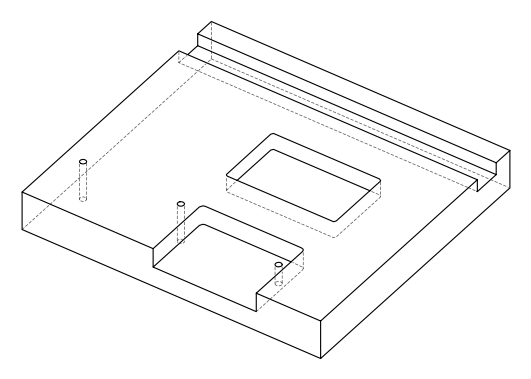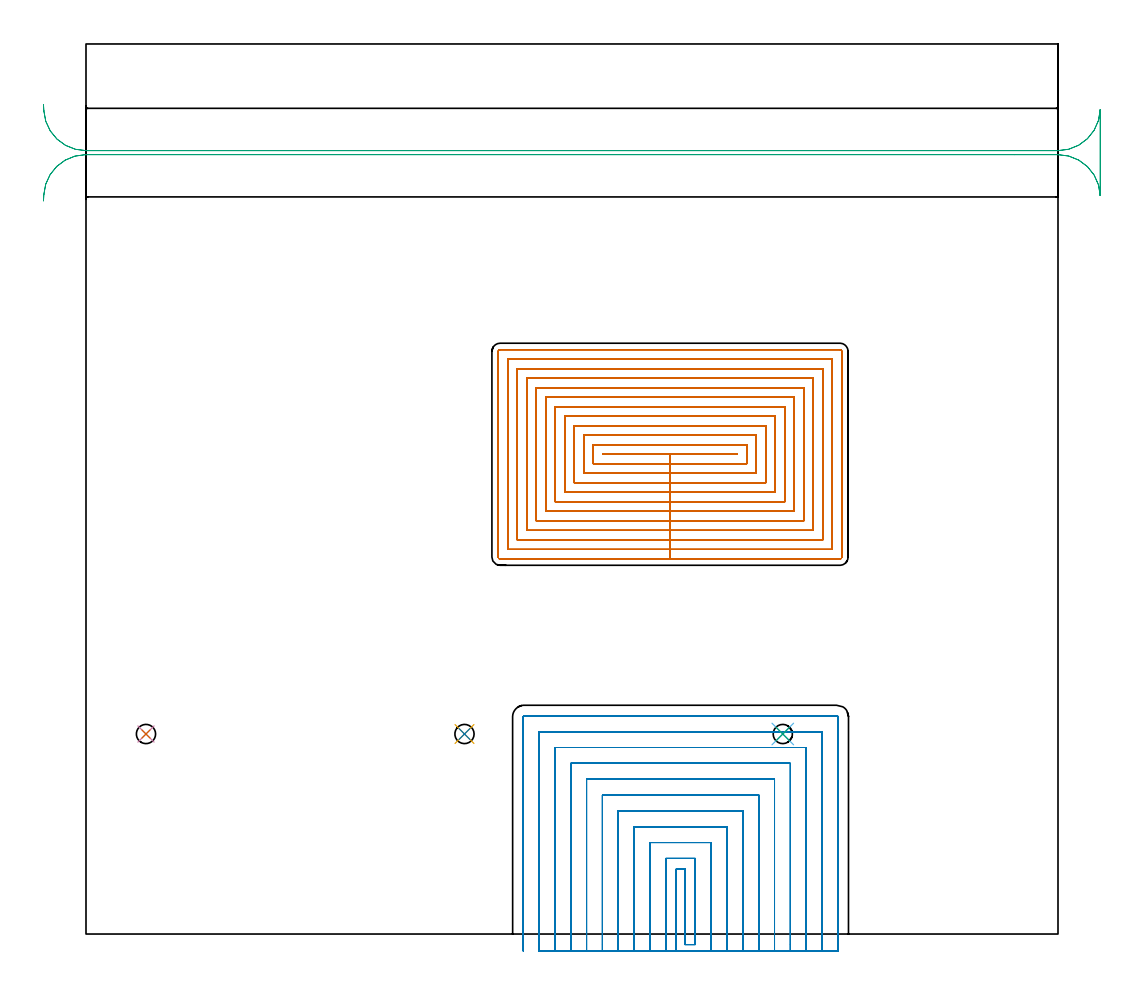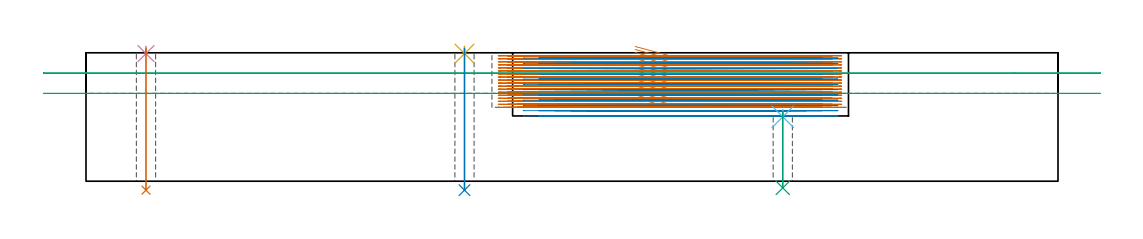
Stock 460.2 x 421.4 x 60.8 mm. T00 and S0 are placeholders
(PLAN: 9 operations, 5 tool changes, 244.5 min)
(1 MILL_RECTANGULAR_POCKET | POCKET_RECTANGULAR_STRAIGHT | NXT0201_008 | Follow Part, ap 1.5, ae 75% | 143.67 min | 456992 mm3)
(2 MILL_SLOT | SLOT_PARTIAL_RECTANGULAR | NXT0201_013 | Follow Part, ap 2.5, ae 75% | 95.44 min | 514566 mm3)
(3 MILL_RECTANGULAR_SLOT | SLOT_RECTANGULAR | UGT0201_019 | Follow Part, ap 10, ae 75% | 4.64 min | 370402 mm3)
(4 SPOT_DRILL | STEP1HOLE | NXT0321_9005460120000 | 0.03 min | 74 mm3)
(5 SPOT_DRILL_1 | STEP1HOLE_1 | NXT0321_9005460120000 | 0.03 min | 121 mm3)
(6 SPOT_DRILL_2 | STEP1HOLE_2 | NXT0321_9005460120000 | 0.03 min | 21 mm3)
(7 DRILL_THROUGH_HOLE_INTO_CENTER | STEP1HOLE | UGT0301_206 | 0.27 min | 3799 mm3)
(8 DRILL_THROUGH_HOLE_INTO_CENTER_1 | STEP1HOLE_1 | UGT0301_206 | 0.27 min | 4008 mm3)
(9 DRILL_THROUGH_HOLE_INTO_CENTER_2 | STEP1HOLE_2 | NXT0301_062 | 0.15 min | 2034 mm3)
(TOOL NXT0201_008 | ENDMILL 6mm [2P460-0600-NA 1630] | D6 FL26 Z6)
(TOOL NXT0201_013 | ENDMILL 10mm | D10 FL30 Z4)
(TOOL UGT0201_019 | End mill 40 mm | D40 FL63 Z6)
(TOOL NXT0321_9005460120000 | NC Spot Drill, 142deg, 12mm, Carbide, Uncoated | D12 PA142 FL30 Z2)
(TOOL UGT0301_206 | Twist Drill 9.1 mm | D9.1 PA118 FL78 Z2)
(TOOL NXT0301_062 | Carbide Drill 9.1mm [860.1-0910-027A1-MM 2214] | D9.1 PA140 FL47 Z2)
(OP 1 MILL_RECTANGULAR_POCKET)
G17 G21 G94 G90
T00 M6
G54
G17 G0 G90 X259.955 Y227.1 S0 M3
G43 Z70.8 H1
Z63.8
G94 G1 X276.5 Z59.367 F250.
X308.3 F500.
Y227.2
X244.7
Y227.1
X276.5
Y222.6
X312.8
Y231.7
X240.2
Y222.6
X276.5
Y218.1
X317.3
Y236.2
X235.7
Y218.1
X276.5
Y213.6
X321.8
Y240.7
X231.2
Y213.6
X276.5
Y209.1
X326.3
Y245.2
X226.7
Y209.1
X276.5
Y204.6
X330.8
Y249.7
X222.2
Y204.6
X276.5
Y200.1
X335.3
Y254.2
X217.7
Y200.1
X276.5
Y195.6
X339.8
Y258.7
X213.2
Y195.6
X276.5
Y191.1
X344.3
Y263.2
X208.7
Y191.1
X276.5
Y186.6
X348.8
Y267.7
X204.2
Y186.6
X276.5
Y182.1
X353.3
Y272.2
X199.7
Y182.1
X276.5
Y177.6
X357.
G3 X357.8 Y178.4 R0.8
G1 Y275.9
G3 X357. Y276.7 R0.8
G1 X196.
G3 X195.2 Y275.9 R0.8
G1 Y178.4
G3 X196. Y177.6 R0.8
G1 X276.5
X277.5
G0 X259.955 Y227.1 Z62.367
G1 X276.5 Z57.933 F250.
X308.3 F500.
Y227.2
X244.7
Y227.1
X276.5
Y222.6
X312.8
Y231.7
X240.2
Y222.6
X276.5
Y218.1
X317.3
Y236.2
X235.7
Y218.1
X276.5
Y213.6
X321.8
Y240.7
X231.2
Y213.6
X276.5
Y209.1
X326.3
Y245.2
X226.7
Y209.1
X276.5
Y204.6
X330.8
Y249.7
X222.2
Y204.6
X276.5
Y200.1
X335.3
Y254.2
X217.7
Y200.1
X276.5
Y195.6
X339.8
Y258.7
X213.2
Y195.6
X276.5
Y191.1
X344.3
Y263.2
X208.7
Y191.1
X276.5
Y186.6
X348.8
Y267.7
X204.2
Y186.6
X276.5
Y182.1
X353.3
Y272.2
X199.7
Y182.1
X276.5
Y177.6
X357.
G3 X357.8 Y178.4 R0.8
G1 Y275.9
G3 X357. Y276.7 R0.8
G1 X196.
G3 X195.2 Y275.9 R0.8
G1 Y178.4
G3 X196. Y177.6 R0.8
G1 X276.5
X277.5
G0 X259.955 Y227.1 Z60.933
G1 X276.5 Z56.5 F250.
X308.3 F500.
Y227.2
X244.7
Y227.1
X276.5
Y222.6
X312.8
Y231.7
X240.2
Y222.6
X276.5
Y218.1
X317.3
Y236.2
X235.7
Y218.1
X276.5
Y213.6
X321.8
Y240.7
X231.2
Y213.6
X276.5
Y209.1
X326.3
Y245.2
X226.7
Y209.1
X276.5
Y204.6
X330.8
Y249.7
X222.2
Y204.6
X276.5
Y200.1
X335.3
Y254.2
X217.7
Y200.1
X276.5
Y195.6
X339.8
Y258.7
X213.2
Y195.6
X276.5
Y191.1
X344.3
Y263.2
X208.7
Y191.1
X276.5
Y186.6
X348.8
Y267.7
X204.2
Y186.6
X276.5
Y182.1
X353.3
Y272.2
X199.7
Y182.1
X276.5
Y177.6
X357.
G3 X357.8 Y178.4 R0.8
G1 Y275.9
G3 X357. Y276.7 R0.8
G1 X196.
G3 X195.2 Y275.9 R0.8
G1 Y178.4
G3 X196. Y177.6 R0.8
G1 X276.5
X277.5
G0 X259.955 Y227.1 Z59.5
G1 X276.5 Z55.067 F250.
X308.3 F500.
Y227.2
X244.7
Y227.1
X276.5
Y222.6
X312.8
Y231.7
X240.2
Y222.6
X276.5
Y218.1
X317.3
Y236.2
X235.7
Y218.1
X276.5
Y213.6
X321.8
Y240.7
X231.2
Y213.6
X276.5
Y209.1
X326.3
Y245.2
X226.7
Y209.1
X276.5
Y204.6
X330.8
Y249.7
X222.2
Y204.6
X276.5
Y200.1
X335.3
Y254.2
X217.7
Y200.1
X276.5
Y195.6
X339.8
Y258.7
X213.2
Y195.6
X276.5
Y191.1
X344.3
Y263.2
X208.7
Y191.1
X276.5
Y186.6
X348.8
Y267.7
X204.2
Y186.6
X276.5
Y182.1
X353.3
Y272.2
X199.7
Y182.1
X276.5
Y177.6
X357.
G3 X357.8 Y178.4 R0.8
G1 Y275.9
G3 X357. Y276.7 R0.8
G1 X196.
G3 X195.2 Y275.9 R0.8
G1 Y178.4
G3 X196. Y177.6 R0.8
G1 X276.5
X277.5
G0 X259.955 Y227.1 Z58.067
G1 X276.5 Z53.633 F250.
X308.3 F500.
Y227.2
X244.7
Y227.1
X276.5
Y222.6
X312.8
Y231.7
X240.2
Y222.6
X276.5
Y218.1
X317.3
Y236.2
X235.7
Y218.1
X276.5
Y213.6
X321.8
Y240.7
X231.2
Y213.6
X276.5
Y209.1
X326.3
Y245.2
X226.7
Y209.1
X276.5
Y204.6
X330.8
Y249.7
X222.2
Y204.6
X276.5
Y200.1
X335.3
Y254.2
X217.7
Y200.1
X276.5
Y195.6
X339.8
Y258.7
X213.2
Y195.6
X276.5
Y191.1
X344.3
Y263.2
X208.7
Y191.1
X276.5
Y186.6
X348.8
Y267.7
X204.2
Y186.6
X276.5
Y182.1
X353.3
Y272.2
X199.7
Y182.1
X276.5
Y177.6
X357.
G3 X357.8 Y178.4 R0.8
G1 Y275.9
G3 X357. Y276.7 R0.8
G1 X196.
G3 X195.2 Y275.9 R0.8
G1 Y178.4
G3 X196. Y177.6 R0.8
G1 X276.5
X277.5
G0 X259.955 Y227.1 Z56.633
G1 X276.5 Z52.2 F250.
X308.3 F500.
Y227.2
X244.7
Y227.1
X276.5
Y222.6
X312.8
Y231.7
X240.2
Y222.6
X276.5
Y218.1
X317.3
Y236.2
X235.7
Y218.1
X276.5
Y213.6
X321.8
Y240.7
X231.2
Y213.6
X276.5
Y209.1
X326.3
Y245.2
X226.7
Y209.1
X276.5
Y204.6
X330.8
Y249.7
X222.2
Y204.6
X276.5
Y200.1
X335.3
Y254.2
X217.7
Y200.1
X276.5
Y195.6
X339.8
Y258.7
X213.2
Y195.6
X276.5
Y191.1
X344.3
Y263.2
X208.7
Y191.1
X276.5
Y186.6
X348.8
Y267.7
X204.2
Y186.6
X276.5
Y182.1
X353.3
Y272.2
X199.7
Y182.1
X276.5
Y177.6
X357.
G3 X357.8 Y178.4 R0.8
G1 Y275.9
G3 X357. Y276.7 R0.8
G1 X196.
G3 X195.2 Y275.9 R0.8
G1 Y178.4
G3 X196. Y177.6 R0.8
G1 X276.5
X277.5
G0 X259.955 Y227.1 Z55.2
G1 X276.5 Z50.767 F250.
X308.3 F500.
Y227.2
X244.7
Y227.1
X276.5
Y222.6
X312.8
Y231.7
X240.2
Y222.6
X276.5
Y218.1
X317.3
Y236.2
X235.7
Y218.1
X276.5
Y213.6
X321.8
Y240.7
X231.2
Y213.6
X276.5
Y209.1
X326.3
Y245.2
X226.7
Y209.1
X276.5
Y204.6
X330.8
Y249.7
X222.2
Y204.6
X276.5
Y200.1
X335.3
Y254.2
X217.7
Y200.1
X276.5
Y195.6
X339.8
Y258.7
X213.2
Y195.6
X276.5
Y191.1
X344.3
Y263.2
X208.7
Y191.1
X276.5
Y186.6
X348.8
Y267.7
X204.2
Y186.6
X276.5
Y182.1
X353.3
Y272.2
X199.7
Y182.1
X276.5
Y177.6
X357.
G3 X357.8 Y178.4 R0.8
G1 Y275.9
G3 X357. Y276.7 R0.8
G1 X196.
G3 X195.2 Y275.9 R0.8
G1 Y178.4
G3 X196. Y177.6 R0.8
G1 X276.5
X277.5
G0 X259.955 Y227.1 Z53.767
G1 X276.5 Z49.333 F250.
X308.3 F500.
Y227.2
X244.7
Y227.1
X276.5
Y222.6
X312.8
Y231.7
X240.2
Y222.6
X276.5
Y218.1
X317.3
Y236.2
X235.7
Y218.1
X276.5
Y213.6
X321.8
Y240.7
X231.2
Y213.6
X276.5
Y209.1
X326.3
Y245.2
X226.7
Y209.1
X276.5
Y204.6
X330.8
Y249.7
X222.2
Y204.6
X276.5
Y200.1
X335.3
Y254.2
X217.7
Y200.1
X276.5
Y195.6
X339.8
Y258.7
X213.2
Y195.6
X276.5
Y191.1
X344.3
Y263.2
X208.7
Y191.1
X276.5
Y186.6
X348.8
Y267.7
X204.2
Y186.6
X276.5
Y182.1
X353.3
Y272.2
X199.7
Y182.1
X276.5
Y177.6
X357.
G3 X357.8 Y178.4 R0.8
G1 Y275.9
G3 X357. Y276.7 R0.8
G1 X196.
G3 X195.2 Y275.9 R0.8
G1 Y178.4
G3 X196. Y177.6 R0.8
G1 X276.5
X277.5
G0 X259.955 Y227.1 Z52.333
G1 X276.5 Z47.9 F250.
X308.3 F500.
Y227.2
X244.7
Y227.1
X276.5
Y222.6
X312.8
Y231.7
X240.2
Y222.6
X276.5
Y218.1
X317.3
Y236.2
X235.7
Y218.1
X276.5
Y213.6
X321.8
Y240.7
X231.2
Y213.6
X276.5
Y209.1
X326.3
Y245.2
X226.7
Y209.1
X276.5
Y204.6
X330.8
Y249.7
X222.2
Y204.6
X276.5
Y200.1
X335.3
Y254.2
X217.7
Y200.1
X276.5
Y195.6
X339.8
Y258.7
X213.2
Y195.6
X276.5
Y191.1
X344.3
Y263.2
X208.7
Y191.1
X276.5
Y186.6
X348.8
Y267.7
X204.2
Y186.6
X276.5
Y182.1
X353.3
Y272.2
X199.7
Y182.1
X276.5
Y177.6
X357.
G3 X357.8 Y178.4 R0.8
G1 Y275.9
G3 X357. Y276.7 R0.8
G1 X196.
G3 X195.2 Y275.9 R0.8
G1 Y178.4
G3 X196. Y177.6 R0.8
G1 X276.5
X277.5
G0 X259.955 Y227.1 Z50.9
G1 X276.5 Z46.467 F250.
X308.3 F500.
Y227.2
X244.7
Y227.1
X276.5
Y222.6
X312.8
Y231.7
X240.2
Y222.6
X276.5
Y218.1
X317.3
Y236.2
X235.7
Y218.1
X276.5
Y213.6
X321.8
Y240.7
X231.2
Y213.6
X276.5
Y209.1
X326.3
Y245.2
X226.7
Y209.1
X276.5
Y204.6
X330.8
Y249.7
X222.2
Y204.6
X276.5
Y200.1
X335.3
Y254.2
X217.7
Y200.1
X276.5
Y195.6
X339.8
Y258.7
X213.2
Y195.6
X276.5
Y191.1
X344.3
Y263.2
X208.7
Y191.1
X276.5
Y186.6
X348.8
Y267.7
X204.2
Y186.6
X276.5
Y182.1
X353.3
Y272.2
X199.7
Y182.1
X276.5
Y177.6
X357.
G3 X357.8 Y178.4 R0.8
G1 Y275.9
G3 X357. Y276.7 R0.8
G1 X196.
G3 X195.2 Y275.9 R0.8
G1 Y178.4
G3 X196. Y177.6 R0.8
G1 X276.5
X277.5
G0 X259.955 Y227.1 Z49.467
G1 X276.5 Z45.033 F250.
X308.3 F500.
Y227.2
X244.7
Y227.1
X276.5
Y222.6
X312.8
Y231.7
X240.2
Y222.6
X276.5
Y218.1
X317.3
Y236.2
X235.7
Y218.1
X276.5
Y213.6
X321.8
Y240.7
X231.2
Y213.6
X276.5
Y209.1
X326.3
Y245.2
X226.7
Y209.1
X276.5
Y204.6
X330.8
Y249.7
X222.2
Y204.6
X276.5
Y200.1
X335.3
Y254.2
X217.7
Y200.1
X276.5
Y195.6
X339.8
Y258.7
X213.2
Y195.6
X276.5
Y191.1
X344.3
Y263.2
X208.7
Y191.1
X276.5
Y186.6
X348.8
Y267.7
X204.2
Y186.6
X276.5
Y182.1
X353.3
Y272.2
X199.7
Y182.1
X276.5
Y177.6
X357.
G3 X357.8 Y178.4 R0.8
G1 Y275.9
G3 X357. Y276.7 R0.8
G1 X196.
G3 X195.2 Y275.9 R0.8
G1 Y178.4
G3 X196. Y177.6 R0.8
G1 X276.5
X277.5
G0 X259.955 Y227.1 Z48.033
G1 X276.5 Z43.6 F250.
X308.3 F500.
Y227.2
X244.7
Y227.1
X276.5
Y222.6
X312.8
Y231.7
X240.2
Y222.6
X276.5
Y218.1
X317.3
Y236.2
X235.7
Y218.1
X276.5
Y213.6
X321.8
Y240.7
X231.2
Y213.6
X276.5
Y209.1
X326.3
Y245.2
X226.7
Y209.1
X276.5
Y204.6
X330.8
Y249.7
X222.2
Y204.6
X276.5
Y200.1
X335.3
Y254.2
X217.7
Y200.1
X276.5
Y195.6
X339.8
Y258.7
X213.2
Y195.6
X276.5
Y191.1
X344.3
Y263.2
X208.7
Y191.1
X276.5
Y186.6
X348.8
Y267.7
X204.2
Y186.6
X276.5
Y182.1
X353.3
Y272.2
X199.7
Y182.1
X276.5
Y177.6
X357.
G3 X357.8 Y178.4 R0.8
G1 Y275.9
G3 X357. Y276.7 R0.8
G1 X196.
G3 X195.2 Y275.9 R0.8
G1 Y178.4
G3 X196. Y177.6 R0.8
G1 X276.5
X277.5
G0 X259.955 Y227.1 Z46.6
G1 X276.5 Z42.167 F250.
X308.3 F500.
Y227.2
X244.7
Y227.1
X276.5
Y222.6
X312.8
Y231.7
X240.2
Y222.6
X276.5
Y218.1
X317.3
Y236.2
X235.7
Y218.1
X276.5
Y213.6
X321.8
Y240.7
X231.2
Y213.6
X276.5
Y209.1
X326.3
Y245.2
X226.7
Y209.1
X276.5
Y204.6
X330.8
Y249.7
X222.2
Y204.6
X276.5
Y200.1
X335.3
Y254.2
X217.7
Y200.1
X276.5
Y195.6
X339.8
Y258.7
X213.2
Y195.6
X276.5
Y191.1
X344.3
Y263.2
X208.7
Y191.1
X276.5
Y186.6
X348.8
Y267.7
X204.2
Y186.6
X276.5
Y182.1
X353.3
Y272.2
X199.7
Y182.1
X276.5
Y177.6
X357.
G3 X357.8 Y178.4 R0.8
G1 Y275.9
G3 X357. Y276.7 R0.8
G1 X196.
G3 X195.2 Y275.9 R0.8
G1 Y178.4
G3 X196. Y177.6 R0.8
G1 X276.5
X277.5
G0 X259.955 Y227.1 Z45.167
G1 X276.5 Z40.733 F250.
X308.3 F500.
Y227.2
X244.7
Y227.1
X276.5
Y222.6
X312.8
Y231.7
X240.2
Y222.6
X276.5
Y218.1
X317.3
Y236.2
X235.7
Y218.1
X276.5
Y213.6
X321.8
Y240.7
X231.2
Y213.6
X276.5
Y209.1
X326.3
Y245.2
X226.7
Y209.1
X276.5
Y204.6
X330.8
Y249.7
X222.2
Y204.6
X276.5
Y200.1
X335.3
Y254.2
X217.7
Y200.1
X276.5
Y195.6
X339.8
Y258.7
X213.2
Y195.6
X276.5
Y191.1
X344.3
Y263.2
X208.7
Y191.1
X276.5
Y186.6
X348.8
Y267.7
X204.2
Y186.6
X276.5
Y182.1
X353.3
Y272.2
X199.7
Y182.1
X276.5
Y177.6
X357.
G3 X357.8 Y178.4 R0.8
G1 Y275.9
G3 X357. Y276.7 R0.8
G1 X196.
G3 X195.2 Y275.9 R0.8
G1 Y178.4
G3 X196. Y177.6 R0.8
G1 X276.5
X277.5
G0 X259.955 Y227.1 Z43.733
G1 X276.5 Z39.3 F250.
X308.3 F500.
Y227.2
X244.7
Y227.1
X276.5
Y222.6
X312.8
Y231.7
X240.2
Y222.6
X276.5
Y218.1
X317.3
Y236.2
X235.7
Y218.1
X276.5
Y213.6
X321.8
Y240.7
X231.2
Y213.6
X276.5
Y209.1
X326.3
Y245.2
X226.7
Y209.1
X276.5
Y204.6
X330.8
Y249.7
X222.2
Y204.6
X276.5
Y200.1
X335.3
Y254.2
X217.7
Y200.1
X276.5
Y195.6
X339.8
Y258.7
X213.2
Y195.6
X276.5
Y191.1
X344.3
Y263.2
X208.7
Y191.1
X276.5
Y186.6
X348.8
Y267.7
X204.2
Y186.6
X276.5
Y182.1
X353.3
Y272.2
X199.7
Y182.1
X276.5
Y177.6
X357.
G3 X357.8 Y178.4 R0.8
G1 Y275.9
G3 X357. Y276.7 R0.8
G1 X196.
G3 X195.2 Y275.9 R0.8
G1 Y178.4
G3 X196. Y177.6 R0.8
G1 X276.5
X277.5
G0 X259.955 Y227.1 Z42.3
G1 X276.5 Z37.867 F250.
X308.3 F500.
Y227.2
X244.7
Y227.1
X276.5
Y222.6
X312.8
Y231.7
X240.2
Y222.6
X276.5
Y218.1
X317.3
Y236.2
X235.7
Y218.1
X276.5
Y213.6
X321.8
Y240.7
X231.2
Y213.6
X276.5
Y209.1
X326.3
Y245.2
X226.7
Y209.1
X276.5
Y204.6
X330.8
Y249.7
X222.2
Y204.6
X276.5
Y200.1
X335.3
Y254.2
X217.7
Y200.1
X276.5
Y195.6
X339.8
Y258.7
X213.2
Y195.6
X276.5
Y191.1
X344.3
Y263.2
X208.7
Y191.1
X276.5
Y186.6
X348.8
Y267.7
X204.2
Y186.6
X276.5
Y182.1
X353.3
Y272.2
X199.7
Y182.1
X276.5
Y177.6
X357.
G3 X357.8 Y178.4 R0.8
G1 Y275.9
G3 X357. Y276.7 R0.8
G1 X196.
G3 X195.2 Y275.9 R0.8
G1 Y178.4
G3 X196. Y177.6 R0.8
G1 X276.5
X277.5
G0 X259.955 Y227.1 Z40.867
G1 X276.5 Z36.433 F250.
X308.3 F500.
Y227.2
X244.7
Y227.1
X276.5
Y222.6
X312.8
Y231.7
X240.2
Y222.6
X276.5
Y218.1
X317.3
Y236.2
X235.7
Y218.1
X276.5
Y213.6
X321.8
Y240.7
X231.2
Y213.6
X276.5
Y209.1
X326.3
Y245.2
X226.7
Y209.1
X276.5
Y204.6
X330.8
Y249.7
X222.2
Y204.6
X276.5
Y200.1
X335.3
Y254.2
X217.7
Y200.1
X276.5
Y195.6
X339.8
Y258.7
X213.2
Y195.6
X276.5
Y191.1
X344.3
Y263.2
X208.7
Y191.1
X276.5
Y186.6
X348.8
Y267.7
X204.2
Y186.6
X276.5
Y182.1
X353.3
Y272.2
X199.7
Y182.1
X276.5
Y177.6
X357.
G3 X357.8 Y178.4 R0.8
G1 Y275.9
G3 X357. Y276.7 R0.8
G1 X196.
G3 X195.2 Y275.9 R0.8
G1 Y178.4
G3 X196. Y177.6 R0.8
G1 X276.5
X277.5
G0 X259.955 Y227.1 Z39.433
G1 X276.5 Z35. F250.
X308.3 F500.
Y227.2
X244.7
Y227.1
X276.5
Y222.6
X312.8
Y231.7
X240.2
Y222.6
X276.5
Y218.1
X317.3
Y236.2
X235.7
Y218.1
X276.5
Y213.6
X321.8
Y240.7
X231.2
Y213.6
X276.5
Y209.1
X326.3
Y245.2
X226.7
Y209.1
X276.5
Y204.6
X330.8
Y249.7
X222.2
Y204.6
X276.5
Y200.1
X335.3
Y254.2
X217.7
Y200.1
X276.5
Y195.6
X339.8
Y258.7
X213.2
Y195.6
X276.5
Y191.1
X344.3
Y263.2
X208.7
Y191.1
X276.5
Y186.6
X348.8
Y267.7
X204.2
Y186.6
X276.5
Y182.1
X353.3
Y272.2
X199.7
Y182.1
X276.5
Y177.6
X357.
G3 X357.8 Y178.4 R0.8
G1 Y275.9
G3 X357. Y276.7 R0.8
G1 X196.
G3 X195.2 Y275.9 R0.8
G1 Y178.4
G3 X196. Y177.6 R0.8
G1 X276.5
X277.5
G0 Z70.8
M5
M2
(OP 2 MILL_SLOT)
G17 G21 G94 G90
T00 M6
G54
G17 G0 G90 X279.5 Y-8. S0 M3
G43 Z70.8 H0
Z58.308
G94 G1 Y-5. F250.
Y30.8 F500.
X283.5
Y-5.
X288.5
Y35.8
X274.5
Y-5.
Y-8. F250.
X296.
Y-5.
Y43.3 F500.
X267.
Y-5.
Y-8. F250.
X303.5
Y-5.
Y50.8 F500.
X259.5
Y-5.
Y-8. F250.
X311.
Y-5.
Y58.3 F500.
X252.
Y-5.
Y-8. F250.
X318.5
Y-5.
Y65.8 F500.
X244.5
Y-5.
Y-8. F250.
X326.
Y-5.
Y73.3 F500.
X237.
Y-5.
Y-8. F250.
X333.5
Y-5.
Y80.8 F500.
X229.5
Y-5.
Y-8. F250.
X341.
Y-5.
Y88.3 F500.
X222.
Y-5.
Y-8. F250.
X348.5
Y-5.
Y95.8 F500.
X214.5
Y-5.
Y-8. F250.
X356.
Y-5.
Y102.9 F500.
G3 X355.6 Y103.3 R0.4
G1 X207.4
G3 X207. Y102.9 R0.4
G1 Y-5.
Y-8. F250.
G0 X279.5 Z55.817
G1 Y-5.
Y30.8 F500.
X283.5
Y-5.
X288.5
Y35.8
X274.5
Y-5.
Y-8. F250.
X296.
Y-5.
Y43.3 F500.
X267.
Y-5.
Y-8. F250.
X303.5
Y-5.
Y50.8 F500.
X259.5
Y-5.
Y-8. F250.
X311.
Y-5.
Y58.3 F500.
X252.
Y-5.
Y-8. F250.
X318.5
Y-5.
Y65.8 F500.
X244.5
Y-5.
Y-8. F250.
X326.
Y-5.
Y73.3 F500.
X237.
Y-5.
Y-8. F250.
X333.5
Y-5.
Y80.8 F500.
X229.5
Y-5.
Y-8. F250.
X341.
Y-5.
Y88.3 F500.
X222.
Y-5.
Y-8. F250.
X348.5
Y-5.
Y95.8 F500.
X214.5
Y-5.
Y-8. F250.
X356.
Y-5.
Y102.9 F500.
G3 X355.6 Y103.3 R0.4
G1 X207.4
G3 X207. Y102.9 R0.4
G1 Y-5.
Y-8. F250.
G0 X279.5 Z53.325
G1 Y-5.
Y30.8 F500.
X283.5
Y-5.
X288.5
Y35.8
X274.5
Y-5.
Y-8. F250.
X296.
Y-5.
Y43.3 F500.
X267.
Y-5.
Y-8. F250.
X303.5
Y-5.
Y50.8 F500.
X259.5
Y-5.
Y-8. F250.
X311.
Y-5.
Y58.3 F500.
X252.
Y-5.
Y-8. F250.
X318.5
Y-5.
Y65.8 F500.
X244.5
Y-5.
Y-8. F250.
X326.
Y-5.
Y73.3 F500.
X237.
Y-5.
Y-8. F250.
X333.5
Y-5.
Y80.8 F500.
X229.5
Y-5.
Y-8. F250.
X341.
Y-5.
Y88.3 F500.
X222.
Y-5.
Y-8. F250.
X348.5
Y-5.
Y95.8 F500.
X214.5
Y-5.
Y-8. F250.
X356.
Y-5.
Y102.9 F500.
G3 X355.6 Y103.3 R0.4
G1 X207.4
G3 X207. Y102.9 R0.4
G1 Y-5.
Y-8. F250.
G0 X279.5 Z50.833
G1 Y-5.
Y30.8 F500.
X283.5
Y-5.
X288.5
Y35.8
X274.5
Y-5.
Y-8. F250.
X296.
Y-5.
Y43.3 F500.
X267.
Y-5.
Y-8. F250.
X303.5
Y-5.
Y50.8 F500.
X259.5
Y-5.
Y-8. F250.
X311.
Y-5.
Y58.3 F500.
X252.
Y-5.
Y-8. F250.
X318.5
Y-5.
Y65.8 F500.
X244.5
Y-5.
Y-8. F250.
X326.
Y-5.
Y73.3 F500.
X237.
Y-5.
Y-8. F250.
X333.5
Y-5.
Y80.8 F500.
X229.5
Y-5.
Y-8. F250.
X341.
Y-5.
Y88.3 F500.
X222.
Y-5.
Y-8. F250.
X348.5
Y-5.
Y95.8 F500.
X214.5
Y-5.
Y-8. F250.
X356.
Y-5.
Y102.9 F500.
G3 X355.6 Y103.3 R0.4
G1 X207.4
G3 X207. Y102.9 R0.4
G1 Y-5.
Y-8. F250.
G0 X279.5 Z48.342
G1 Y-5.
Y30.8 F500.
X283.5
Y-5.
X288.5
Y35.8
X274.5
Y-5.
Y-8. F250.
X296.
Y-5.
Y43.3 F500.
X267.
Y-5.
Y-8. F250.
X303.5
Y-5.
Y50.8 F500.
X259.5
Y-5.
Y-8. F250.
X311.
Y-5.
Y58.3 F500.
X252.
Y-5.
Y-8. F250.
X318.5
Y-5.
Y65.8 F500.
X244.5
Y-5.
Y-8. F250.
X326.
Y-5.
Y73.3 F500.
X237.
Y-5.
Y-8. F250.
X333.5
Y-5.
Y80.8 F500.
X229.5
Y-5.
Y-8. F250.
X341.
Y-5.
Y88.3 F500.
X222.
Y-5.
Y-8. F250.
X348.5
Y-5.
Y95.8 F500.
X214.5
Y-5.
Y-8. F250.
X356.
Y-5.
Y102.9 F500.
G3 X355.6 Y103.3 R0.4
G1 X207.4
G3 X207. Y102.9 R0.4
G1 Y-5.
Y-8. F250.
G0 X279.5 Z45.85
G1 Y-5.
Y30.8 F500.
X283.5
Y-5.
X288.5
Y35.8
X274.5
Y-5.
Y-8. F250.
X296.
Y-5.
Y43.3 F500.
X267.
Y-5.
Y-8. F250.
X303.5
Y-5.
Y50.8 F500.
X259.5
Y-5.
Y-8. F250.
X311.
Y-5.
Y58.3 F500.
X252.
Y-5.
Y-8. F250.
X318.5
Y-5.
Y65.8 F500.
X244.5
Y-5.
Y-8. F250.
X326.
Y-5.
Y73.3 F500.
X237.
Y-5.
Y-8. F250.
X333.5
Y-5.
Y80.8 F500.
X229.5
Y-5.
Y-8. F250.
X341.
Y-5.
Y88.3 F500.
X222.
Y-5.
Y-8. F250.
X348.5
Y-5.
Y95.8 F500.
X214.5
Y-5.
Y-8. F250.
X356.
Y-5.
Y102.9 F500.
G3 X355.6 Y103.3 R0.4
G1 X207.4
G3 X207. Y102.9 R0.4
G1 Y-5.
Y-8. F250.
G0 X279.5 Z43.358
G1 Y-5.
Y30.8 F500.
X283.5
Y-5.
X288.5
Y35.8
X274.5
Y-5.
Y-8. F250.
X296.
Y-5.
Y43.3 F500.
X267.
Y-5.
Y-8. F250.
X303.5
Y-5.
Y50.8 F500.
X259.5
Y-5.
Y-8. F250.
X311.
Y-5.
Y58.3 F500.
X252.
Y-5.
Y-8. F250.
X318.5
Y-5.
Y65.8 F500.
X244.5
Y-5.
Y-8. F250.
X326.
Y-5.
Y73.3 F500.
X237.
Y-5.
Y-8. F250.
X333.5
Y-5.
Y80.8 F500.
X229.5
Y-5.
Y-8. F250.
X341.
Y-5.
Y88.3 F500.
X222.
Y-5.
Y-8. F250.
X348.5
Y-5.
Y95.8 F500.
X214.5
Y-5.
Y-8. F250.
X356.
Y-5.
Y102.9 F500.
G3 X355.6 Y103.3 R0.4
G1 X207.4
G3 X207. Y102.9 R0.4
G1 Y-5.
Y-8. F250.
G0 X279.5 Z40.867
G1 Y-5.
Y30.8 F500.
X283.5
Y-5.
X288.5
Y35.8
X274.5
Y-5.
Y-8. F250.
X296.
Y-5.
Y43.3 F500.
X267.
Y-5.
Y-8. F250.
X303.5
Y-5.
Y50.8 F500.
X259.5
Y-5.
Y-8. F250.
X311.
Y-5.
Y58.3 F500.
X252.
Y-5.
Y-8. F250.
X318.5
Y-5.
Y65.8 F500.
X244.5
Y-5.
Y-8. F250.
X326.
Y-5.
Y73.3 F500.
X237.
Y-5.
Y-8. F250.
X333.5
Y-5.
Y80.8 F500.
X229.5
Y-5.
Y-8. F250.
X341.
Y-5.
Y88.3 F500.
X222.
Y-5.
Y-8. F250.
X348.5
Y-5.
Y95.8 F500.
X214.5
Y-5.
Y-8. F250.
X356.
Y-5.
Y102.9 F500.
G3 X355.6 Y103.3 R0.4
G1 X207.4
G3 X207. Y102.9 R0.4
G1 Y-5.
Y-8. F250.
G0 X279.5 Z38.375
G1 Y-5.
Y30.8 F500.
X283.5
Y-5.
X288.5
Y35.8
X274.5
Y-5.
Y-8. F250.
X296.
Y-5.
Y43.3 F500.
X267.
Y-5.
Y-8. F250.
X303.5
Y-5.
Y50.8 F500.
X259.5
Y-5.
Y-8. F250.
X311.
Y-5.
Y58.3 F500.
X252.
Y-5.
Y-8. F250.
X318.5
Y-5.
Y65.8 F500.
X244.5
Y-5.
Y-8. F250.
X326.
Y-5.
Y73.3 F500.
X237.
Y-5.
Y-8. F250.
X333.5
Y-5.
Y80.8 F500.
X229.5
Y-5.
Y-8. F250.
X341.
Y-5.
Y88.3 F500.
X222.
Y-5.
Y-8. F250.
X348.5
Y-5.
Y95.8 F500.
X214.5
Y-5.
Y-8. F250.
X356.
Y-5.
Y102.9 F500.
G3 X355.6 Y103.3 R0.4
G1 X207.4
G3 X207. Y102.9 R0.4
G1 Y-5.
Y-8. F250.
G0 X279.5 Z35.883
G1 Y-5.
Y30.8 F500.
X283.5
Y-5.
X288.5
Y35.8
X274.5
Y-5.
Y-8. F250.
X296.
Y-5.
Y43.3 F500.
X267.
Y-5.
Y-8. F250.
X303.5
Y-5.
Y50.8 F500.
X259.5
Y-5.
Y-8. F250.
X311.
Y-5.
Y58.3 F500.
X252.
Y-5.
Y-8. F250.
X318.5
Y-5.
Y65.8 F500.
X244.5
Y-5.
Y-8. F250.
X326.
Y-5.
Y73.3 F500.
X237.
Y-5.
Y-8. F250.
X333.5
Y-5.
Y80.8 F500.
X229.5
Y-5.
Y-8. F250.
X341.
Y-5.
Y88.3 F500.
X222.
Y-5.
Y-8. F250.
X348.5
Y-5.
Y95.8 F500.
X214.5
Y-5.
Y-8. F250.
X356.
Y-5.
Y102.9 F500.
G3 X355.6 Y103.3 R0.4
G1 X207.4
G3 X207. Y102.9 R0.4
G1 Y-5.
Y-8. F250.
G0 X279.5 Z33.392
G1 Y-5.
Y30.8 F500.
X283.5
Y-5.
X288.5
Y35.8
X274.5
Y-5.
Y-8. F250.
X296.
Y-5.
Y43.3 F500.
X267.
Y-5.
Y-8. F250.
X303.5
Y-5.
Y50.8 F500.
X259.5
Y-5.
Y-8. F250.
X311.
Y-5.
Y58.3 F500.
X252.
Y-5.
Y-8. F250.
X318.5
Y-5.
Y65.8 F500.
X244.5
Y-5.
Y-8. F250.
X326.
Y-5.
Y73.3 F500.
X237.
Y-5.
Y-8. F250.
X333.5
Y-5.
Y80.8 F500.
X229.5
Y-5.
Y-8. F250.
X341.
Y-5.
Y88.3 F500.
X222.
Y-5.
Y-8. F250.
X348.5
Y-5.
Y95.8 F500.
X214.5
Y-5.
Y-8. F250.
X356.
Y-5.
Y102.9 F500.
G3 X355.6 Y103.3 R0.4
G1 X207.4
G3 X207. Y102.9 R0.4
G1 Y-5.
Y-8. F250.
G0 X279.5 Z30.9
G1 Y-5.
Y30.8 F500.
X283.5
Y-5.
X288.5
Y35.8
X274.5
Y-5.
Y-8. F250.
X296.
Y-5.
Y43.3 F500.
X267.
Y-5.
Y-8. F250.
X303.5
Y-5.
Y50.8 F500.
X259.5
Y-5.
Y-8. F250.
X311.
Y-5.
Y58.3 F500.
X252.
Y-5.
Y-8. F250.
X318.5
Y-5.
Y65.8 F500.
X244.5
Y-5.
Y-8. F250.
X326.
Y-5.
Y73.3 F500.
X237.
Y-5.
Y-8. F250.
X333.5
Y-5.
Y80.8 F500.
X229.5
Y-5.
Y-8. F250.
X341.
Y-5.
Y88.3 F500.
X222.
Y-5.
Y-8. F250.
X348.5
Y-5.
Y95.8 F500.
X214.5
Y-5.
Y-8. F250.
X356.
Y-5.
Y102.9 F500.
G3 X355.6 Y103.3 R0.4
G1 X207.4
G3 X207. Y102.9 R0.4
G1 Y-5.
Y-8. F250.
G0 Z70.8
M5
M2
(OP 3 MILL_RECTANGULAR_SLOT)
G17 G21 G94 G90
T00 M6
G54
G17 G0 G90 X-20.134 Y347.1 S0 M3
G43 Z70.8 H0
Z51.2
G94 G1 X-19.97 Y350.095 F250.
G2 X-0.32 Y368.997 R20. F500.
X0. Y369. R20. F439.
G1 X439.68
X460.2 F500.
G2 X480.19 Y349.632 R20.
G1 X480.2
Y390.268
X480.19
G2 X460.2 Y370.9 R20.
G1 X0.
G2 X-19.97 Y389.805 R20.
G1 X-20.134 Y392.8 F250.
G0 Y347.1 Z41.6
G1 X-19.97 Y350.095
G2 X-0.32 Y368.997 R20. F500.
X0. Y369. R20. F439.
G1 X439.68
X460.2 F500.
G2 X480.19 Y349.632 R20.
G1 X480.2
Y390.268
X480.19
G2 X460.2 Y370.9 R20.
G1 X0.
G2 X-19.97 Y389.805 R20.
G1 X-20.134 Y392.8 F250.
G0 Z70.8
M5
M2
(OP 4 SPOT_DRILL)
G17 G21 G94 G90
T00 M6
G54
G17 G0 G90 X28.4 Y94.7 S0 M3
G43 Z70.8 H0
G94 G81 G98 Z60.408 F250. R63.8
G80
M5
M2
(OP 5 SPOT_DRILL_1)
G17 G21 G94 G90
T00 M6
G54
G17 G0 G90 X179.2 Y94.7 S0 M3
G43 Z70.8 H0
G94 G81 G98 Z60.408 F250. R63.8
G80
M5
M2
(OP 6 SPOT_DRILL_2)
G17 G21 G94 G90
T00 M6
G54
G17 G0 G90 X329.9 Y94.7 S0 M3
G43 Z70.8 H0
G94 G81 G98 Z30.508 F250. R33.9
G80
M5
M2
(OP 7 DRILL_THROUGH_HOLE_INTO_CENTER)
G17 G21 G94 G90
T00 M6
G54
G17 G0 G90 X28.4 Y94.7 S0 M3
G43 Z70.8 H0
G94 G73 G98 Z-4.234 F250. Q8.129 R62.8
G80
M5
M2
(OP 8 DRILL_THROUGH_HOLE_INTO_CENTER_1)
G17 G21 G94 G90
T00 M6
G54
G17 G0 G90 X179.2 Y94.7 S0 M3
G43 Z70.8 H0
G94 G73 G98 Z-4.234 F250. Q8.129 R62.8
G80
M5
M2
(OP 9 DRILL_THROUGH_HOLE_INTO_CENTER_2)
G17 G21 G94 G90
T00 M6
G54
G17 G0 G90 X329.9 Y94.7 S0 M3
G43 Z70.8 H1
G94 G73 G98 Z-3.156 F250. Q8.514 R32.9
G80
M5
M2
